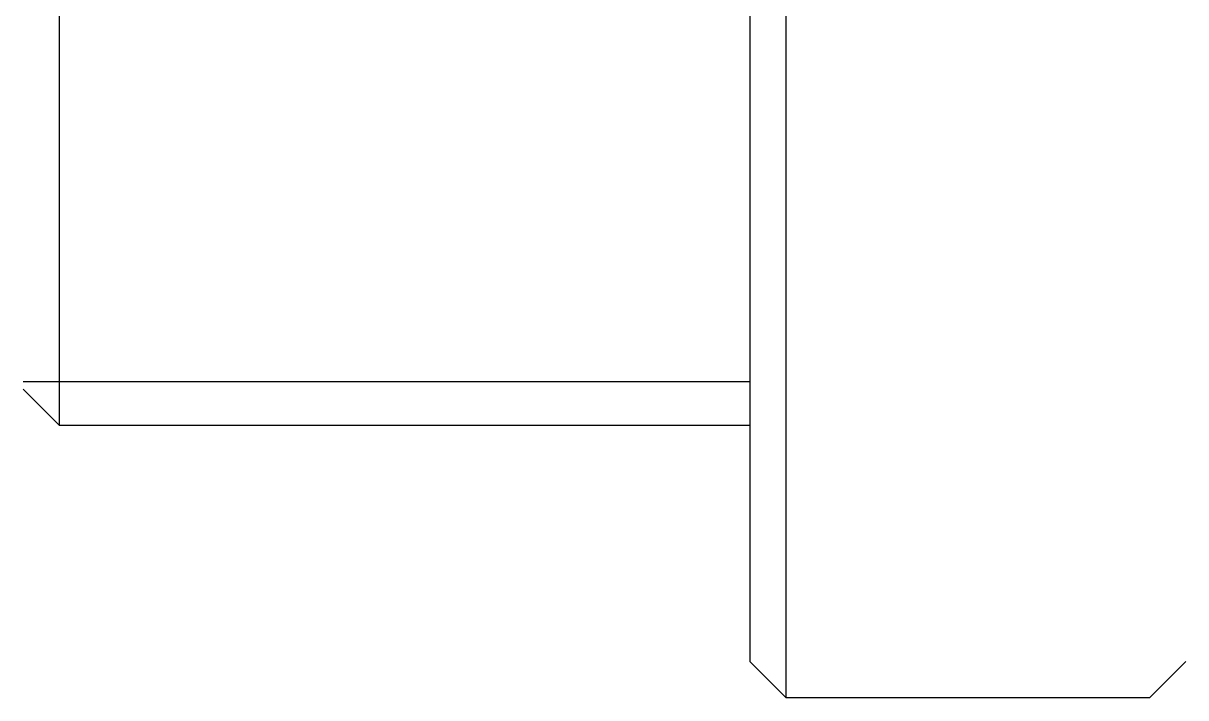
# Model space of a CAD drawing. Extents: x -609 to 199, y 159 to 558.
# Drawn here: x -453.77 to -437.77, y 217 to 226.29 of the extents above; entities that cross this region are included whole.
import ezdxf

# ---------------------------------------------------------------- set-up
doc = ezdxf.new("R2010")
doc.units = 0
doc.linetypes.add('CONTINOUS', pattern=[0])
doc.layers.get('0').update_dxf_attribs({"linetype": 'CONTINUOUS'})

msp = doc.modelspace()

# ---------------------------------------------------------------- linework, layer by layer
at = {"color": 7, "linetype": 'CONTINOUS'}
for p, q in [((-443.273, 217.001), (-443.273, 244.501)), ((-443.773, 244.001), (-443.773, 217.501)), ((-453.273, 220.751), (-453.273, 240.751)), ((-443.773, 221.351), (-453.773, 221.351)), ((-453.273, 220.751), (-453.773, 221.251)), ((-443.773, 220.751), (-453.273, 220.751)), ((-443.773, 217.501), (-443.273, 217.001)), ((-438.273, 217.001), (-437.773, 217.501)), ((-438.273, 217.001), (-443.273, 217.001))]:
    msp.add_line(p, q, dxfattribs=at)

doc.saveas('drawing.dxf')
